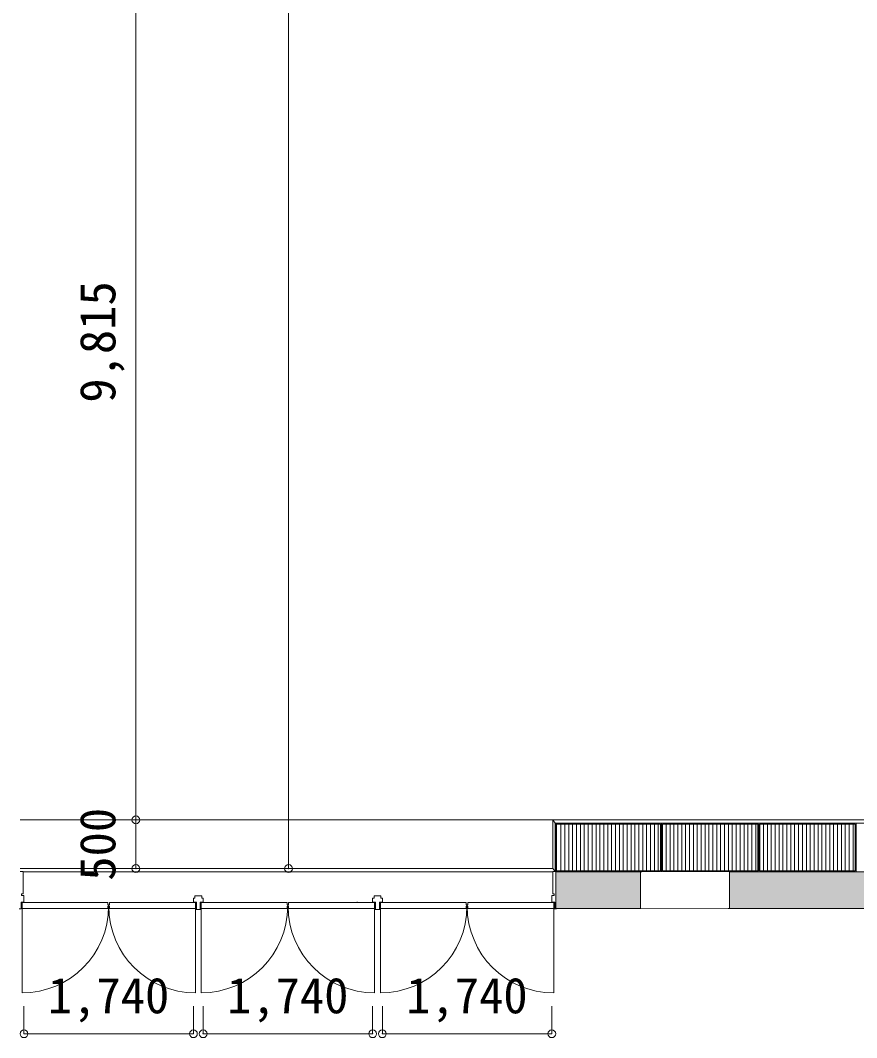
# Model space of a CAD drawing. Units: millimetres, scale not verified. Extents: x -41541 to 40812, y -111456 to -40681.
# Drawn here: x -32814 to -24225, y -91567 to -81124 of the extents above; entities that cross this region are included whole.
import ezdxf
from ezdxf.enums import TextEntityAlignment as Align

# ---------------------------------------------------------------- set-up
doc = ezdxf.new("R2010")
doc.units = ezdxf.units.MM
doc.header["$LTSCALE"] = 200
doc.header["$PDMODE"] = 32
doc.header["$PDSIZE"] = 80
for name, color, linetype, lineweight in [('0-1_躯体', 7, 'Continuous', 9), ('0-2_建具', 7, 'Continuous', 9), ('0-3_仕上', 4, 'Continuous', 5), ('0-6_寸法', 4, 'Continuous', 5)]:
    doc.layers.add(name, color=color, linetype=linetype, lineweight=lineweight)
doc.styles.add('ＭＳ ゴシック', font='')
doc.styles.get('ＭＳ ゴシック').set_extended_font_data('MS Gothic')

msp = doc.modelspace()

# ---------------------------------------------------------------- linework, layer by layer
at = {"layer": '0-1_躯体'}
for p, q in [((-3792.2, -89331.2), (-32816.1, -89331.2)), ((-27346.1, -89831.2), (-27346.1, -89331.2)), ((-27346.1, -89331.2), (-27321.1, -89366.2)), ((-27321.1, -89366.2), (-27321.1, -89861.2)), ((-27321.1, -89366.2), (-19230.1, -89366.2)), ((-32816.1, -89831.2), (-27346.1, -89831.2)), ((-32786.1, -89861.2), (-32816.1, -89861.2)), ((-32786.1, -89861.2), (-32786.1, -89866.2)), ((-27346.1, -89866.2), (-32786.1, -89866.2)), ((-27346.1, -89831.2), (-27321.1, -89861.2)), ((-27346.1, -89866.2), (-27346.1, -89861.2)), ((-27316.1, -89861.2), (-27346.1, -89861.2)), ((-27316.1, -89861.2), (-27316.1, -90241.2)), ((-19205.1, -89866.2), (-27316.1, -89866.2)), ((-27316.1, -90241.2), (-19205.1, -90241.2))]:
    msp.add_line(p, q, dxfattribs=at)
at = {"layer": '0-1_躯体', "color": 9}
msp.add_solid([(-19205.1, -89866.2), (-27316.1, -89866.2), (-19205.1, -90241.2), (-27316.1, -90241.2)], dxfattribs=at)
at = {"layer": '0-2_建具'}
for p, q in [((-32816.1, -89861.2), (-32786.1, -89861.2)), ((-27316.1, -89861.2), (-27346.1, -89861.2)), ((-27346.1, -90091.2), (-27346.1, -89861.2)), ((-27316.1, -90241.2), (-27316.1, -89861.2)), ((-26426.1, -89866.2), (-26426.1, -89891.2)), ((-26191.1, -89866.2), (-26426.1, -89866.2)), ((-26191.1, -89891.2), (-26426.1, -89891.2)), ((-26016.1, -89866.2), (-26191.1, -89866.2)), ((-26026.1, -89896.2), (-26026.1, -89936.2)), ((-26011.1, -89896.2), (-26026.1, -89896.2)), ((-25996.1, -89866.2), (-26011.1, -89866.2)), ((-26011.1, -89866.2), (-26011.1, -89896.2)), ((-25996.1, -89866.2), (-25966.1, -89866.2)), ((-25966.1, -89866.2), (-25966.1, -89896.2)), ((-25966.1, -89896.2), (-25951.1, -89896.2)), ((-25961.1, -89866.2), (-25786.1, -89866.2)), ((-25951.1, -89896.2), (-25951.1, -89936.2)), ((-25786.1, -89866.2), (-25551.1, -89866.2)), ((-25786.1, -89891.2), (-25551.1, -89891.2)), ((-25551.1, -89866.2), (-25551.1, -89891.2)), ((-25531.1, -89866.2), (-25546.1, -89866.2)), ((-25531.1, -89866.2), (-25531.1, -90241.2)), ((-26026.1, -89936.2), (-26011.1, -89936.2)), ((-26011.1, -89936.2), (-26011.1, -90171.2)), ((-25951.1, -89936.2), (-25966.1, -89936.2)), ((-25966.1, -90171.2), (-25966.1, -89936.2)), ((-32801.1, -90106.2), (-32801.1, -90091.2)), ((-32801.1, -90106.2), (-32776.1, -90106.2)), ((-32776.1, -90176.2), (-32776.1, -90106.2)), ((-31021.1, -90111.2), (-30951.1, -90111.2)), ((-31021.1, -90136.2), (-31021.1, -90111.2)), ((-30951.1, -90136.2), (-30951.1, -90111.2)), ((-29181.1, -90111.2), (-29111.1, -90111.2)), ((-29181.1, -90136.2), (-29181.1, -90111.2)), ((-29111.1, -90136.2), (-29111.1, -90111.2)), ((-27331.1, -90106.2), (-27356.1, -90106.2)), ((-27356.1, -90176.2), (-27356.1, -90106.2)), ((-27331.1, -90091.2), (-27346.1, -90091.2)), ((-27331.1, -90106.2), (-27331.1, -90091.2)), ((-32806.1, -90176.2), (-32776.1, -90176.2)), ((-32806.1, -90241.1), (-32806.1, -90176.2)), ((-32796.1, -90181.2), (-31913.6, -90181.2)), ((-31913.6, -90203.7), (-31913.6, -90181.2)), ((-31913.6, -90203.7), (-31907.6, -90203.7)), ((-31913.6, -90218.7), (-31907.6, -90218.7)), ((-31913.6, -90241.2), (-31913.6, -90218.7)), ((-31907.6, -90218.7), (-31907.6, -90203.7)), ((-31904.6, -90218.7), (-31904.6, -90203.7)), ((-31898.6, -90203.7), (-31904.6, -90203.7)), ((-31898.6, -90218.7), (-31904.6, -90218.7)), ((-31898.6, -90203.7), (-31898.6, -90181.2)), ((-31016.1, -90181.2), (-31898.6, -90181.2)), ((-31898.6, -90241.2), (-31898.6, -90218.7)), ((-31036.1, -90136.2), (-31021.1, -90136.2)), ((-31036.1, -90176.2), (-31036.1, -90136.2)), ((-31036.1, -90176.2), (-31006.1, -90176.2)), ((-31006.1, -90241.2), (-31006.1, -90176.2)), ((-30966.1, -90176.2), (-30936.1, -90176.2)), ((-30966.1, -90241.2), (-30966.1, -90176.2)), ((-30956.1, -90181.2), (-30073.6, -90181.2)), ((-30951.1, -90136.2), (-30936.1, -90136.2)), ((-30936.1, -90176.2), (-30936.1, -90136.2)), ((-30073.6, -90203.7), (-30073.6, -90181.2)), ((-30073.6, -90203.7), (-30067.6, -90203.7)), ((-30073.6, -90218.7), (-30067.6, -90218.7)), ((-30073.6, -90241.2), (-30073.6, -90218.7)), ((-30067.6, -90218.7), (-30067.6, -90203.7)), ((-30064.6, -90218.7), (-30064.6, -90203.7)), ((-30058.6, -90203.7), (-30064.6, -90203.7)), ((-30058.6, -90218.7), (-30064.6, -90218.7)), ((-30058.6, -90203.7), (-30058.6, -90181.2)), ((-29176.1, -90181.2), (-30058.6, -90181.2)), ((-30058.6, -90241.2), (-30058.6, -90218.7)), ((-29196.1, -90136.2), (-29181.1, -90136.2)), ((-29196.1, -90176.2), (-29196.1, -90136.2)), ((-29196.1, -90176.2), (-29166.1, -90176.2)), ((-29166.1, -90241.2), (-29166.1, -90176.2)), ((-29126.1, -90176.2), (-29096.1, -90176.2)), ((-29126.1, -90241.2), (-29126.1, -90176.2)), ((-29116.1, -90181.2), (-28233.6, -90181.2)), ((-29111.1, -90136.2), (-29096.1, -90136.2)), ((-29096.1, -90176.2), (-29096.1, -90136.2)), ((-28233.6, -90203.7), (-28233.6, -90181.2)), ((-28233.6, -90203.7), (-28227.6, -90203.7)), ((-28233.6, -90218.7), (-28227.6, -90218.7)), ((-28233.6, -90241.2), (-28233.6, -90218.7)), ((-28227.6, -90218.7), (-28227.6, -90203.7)), ((-28224.6, -90218.7), (-28224.6, -90203.7)), ((-28218.6, -90203.7), (-28224.6, -90203.7)), ((-28218.6, -90218.7), (-28224.6, -90218.7)), ((-28218.6, -90203.7), (-28218.6, -90181.2)), ((-27336.1, -90181.2), (-28218.6, -90181.2)), ((-28218.6, -90241.2), (-28218.6, -90218.7)), ((-27326.1, -90176.2), (-27356.1, -90176.2)), ((-27326.1, -90241.2), (-27326.1, -90176.2)), ((-26191.1, -90216.2), (-26426.1, -90216.2)), ((-26426.1, -90241.2), (-26426.1, -90216.2)), ((-26011.1, -90211.2), (-26026.1, -90211.2)), ((-26011.1, -90241.2), (-26011.1, -90211.2)), ((-25966.1, -90211.2), (-25951.1, -90211.2)), ((-25966.1, -90241.2), (-25966.1, -90211.2)), ((-25786.1, -90216.2), (-25551.1, -90216.2)), ((-25551.1, -90241.2), (-25551.1, -90216.2)), ((-32826.1, -90246.2), (-32803.6, -90246.2)), ((-32803.6, -90246.2), (-32806.1, -90241.1)), ((-31913.6, -90241.2), (-32796.1, -90241.2)), ((-31898.6, -90241.2), (-31016.1, -90241.2)), ((-31006.1, -90241.2), (-31011, -90251.2)), ((-30996.1, -90251.2), (-31011, -90251.2)), ((-31004.1, -90251.2), (-30961.2, -90251.2)), ((-30966.1, -90241.2), (-30961.2, -90251.2)), ((-30073.6, -90241.2), (-30956.1, -90241.2)), ((-30074, -90241.2), (-29176.1, -90241.2)), ((-29166.1, -90241.2), (-29171, -90251.2)), ((-29156.1, -90251.2), (-29171, -90251.2)), ((-29164.1, -90251.2), (-29121.2, -90251.2)), ((-29126.1, -90241.2), (-29121.2, -90251.2)), ((-28233.6, -90241.2), (-29116.1, -90241.2)), ((-28218.6, -90241.2), (-27336.1, -90241.2)), ((-27328.7, -90246.2), (-27326.1, -90241.2)), ((-27306.1, -90246.2), (-27328.7, -90246.2)), ((-27306.1, -90241.2), (-27316.1, -90241.2)), ((-27306.1, -90246.2), (-27306.1, -90241.2)), ((-26191.1, -90241.2), (-26426.1, -90241.2)), ((-26016.1, -90241.2), (-26191.1, -90241.2)), ((-25966.1, -90241.2), (-26011.1, -90241.2)), ((-25996.1, -90241.2), (-25966.1, -90241.2)), ((-25961.1, -90241.2), (-25786.1, -90241.2)), ((-25786.1, -90241.2), (-25551.1, -90241.2))]:
    msp.add_line(p, q, dxfattribs=at)
at = {"layer": '0-2_建具', "color": 4, "lineweight": 5}
for p, q in [((-32796.1, -91107.2), (-32796.1, -90181.2)), ((-31016.1, -91107.2), (-31016.1, -90181.2)), ((-30956.1, -91107.2), (-30956.1, -90181.2)), ((-29176.1, -91107.2), (-29176.1, -90181.2)), ((-29116.1, -91107.2), (-29116.1, -90181.2)), ((-27336.1, -91107.2), (-27336.1, -90181.2))]:
    msp.add_line(p, q, dxfattribs=at)
at = {"layer": '0-2_建具'}
for points in [[(-32801.1, -90091.2), (-32786.1, -90091.2), (-32786.1, -89861.2)], [(-26431.1, -89866.2), (-26431.1, -89896.2), (-26416.1, -89896.2), (-26416.1, -89936.2), (-26446.1, -89936.2)], [(-26446.1, -89866.2), (-26446.1, -90241.2), (-26431.1, -90241.2)], [(-26016.1, -89866.2), (-26016.1, -89891.2), (-26191.1, -89891.2)], [(-25961.1, -89866.2), (-25961.1, -89891.2), (-25786.1, -89891.2)], [(-25546.1, -89866.2), (-25546.1, -89896.2), (-25561.1, -89896.2), (-25561.1, -89936.2), (-25531.1, -89936.2)], [(-26431.1, -90241.2), (-26431.1, -90211.2), (-26416.1, -90211.2), (-26416.1, -90171.2), (-26446.1, -90171.2)], [(-26016.1, -90241.2), (-26016.1, -90216.2), (-26191.1, -90216.2)], [(-26026.1, -90211.2), (-26026.1, -90171.2), (-26011.1, -90171.2)], [(-25951.1, -90211.2), (-25951.1, -90171.2), (-25966.1, -90171.2)], [(-25961.1, -90241.2), (-25961.1, -90216.2), (-25786.1, -90216.2)], [(-25546.1, -90241.2), (-25546.1, -90211.2), (-25561.1, -90211.2), (-25561.1, -90171.2), (-25531.1, -90171.2)]]:
    msp.add_lwpolyline(points, dxfattribs=at)
at = {"layer": '0-2_建具', "color": 4, "lineweight": 5}
for centre, start, end in [((-32796.1, -90218.7), 270, 0), ((-31016.1, -90218.7), 180, 270), ((-30956.1, -90218.7), 270, 0), ((-29176.1, -90218.7), 180, 270), ((-29116.1, -90218.7), 270, 0), ((-27336.1, -90218.7), 180, 270)]:
    msp.add_arc(centre, 888.5, start, end, dxfattribs=at)
at = {"layer": '0-3_仕上', "color": 7, "lineweight": 9}
for p, q in [((-27230.1, -89366.2), (-27316.1, -89366.2)), ((-27316.1, -89866.2), (-27316.1, -89366.2)), ((-26239.6, -89376.2), (-27306.1, -89376.2)), ((-26239.6, -89856.2), (-26239.6, -89376.2)), ((-26220.1, -89856.2), (-26220.1, -89376.2)), ((-25239.6, -89376.2), (-26220.1, -89376.2)), ((-25239.6, -89856.2), (-25239.6, -89376.2)), ((-25220.1, -89856.2), (-25220.1, -89376.2)), ((-24239.6, -89376.2), (-25220.1, -89376.2)), ((-24239.6, -89856.2), (-24239.6, -89376.2)), ((-27230.1, -89866.2), (-27316.1, -89866.2)), ((-26230.1, -89866.2), (-27230.1, -89866.2)), ((-25239.6, -89856.2), (-26220.1, -89856.2)), ((-24239.6, -89856.2), (-25220.1, -89856.2))]:
    msp.add_line(p, q, dxfattribs=at)
at = {"layer": '0-3_仕上'}
for p, q in [((-27261.9, -89856.2), (-27261.9, -89376.2)), ((-27221.9, -89856.2), (-27221.9, -89376.2)), ((-27181.9, -89856.2), (-27181.9, -89376.2)), ((-27141.9, -89856.2), (-27141.9, -89376.2)), ((-27101.9, -89856.2), (-27101.9, -89376.2)), ((-27061.9, -89856.2), (-27061.9, -89376.2)), ((-27021.9, -89856.2), (-27021.9, -89376.2)), ((-26981.9, -89856.2), (-26981.9, -89376.2)), ((-26941.9, -89856.2), (-26941.9, -89376.2)), ((-26901.9, -89856.2), (-26901.9, -89376.2)), ((-26861.9, -89856.2), (-26861.9, -89376.2)), ((-26821.9, -89856.2), (-26821.9, -89376.2)), ((-26781.9, -89856.2), (-26781.9, -89376.2)), ((-26741.9, -89856.2), (-26741.9, -89376.2)), ((-26701.9, -89856.2), (-26701.9, -89376.2)), ((-26661.9, -89856.2), (-26661.9, -89376.2)), ((-26621.9, -89856.2), (-26621.9, -89376.2)), ((-26581.9, -89856.2), (-26581.9, -89376.2)), ((-26541.9, -89856.2), (-26541.9, -89376.2)), ((-26501.9, -89856.2), (-26501.9, -89376.2)), ((-26461.9, -89856.2), (-26461.9, -89376.2)), ((-26421.9, -89856.2), (-26421.9, -89376.2)), ((-26381.9, -89856.2), (-26381.9, -89376.2)), ((-26341.9, -89856.2), (-26341.9, -89376.2)), ((-26301.9, -89856.2), (-26301.9, -89376.2)), ((-26261.9, -89856.2), (-26261.9, -89376.2)), ((-26181.9, -89856.2), (-26181.9, -89376.2)), ((-26141.9, -89856.2), (-26141.9, -89376.2)), ((-26101.9, -89856.2), (-26101.9, -89376.2)), ((-26061.9, -89856.2), (-26061.9, -89376.2)), ((-26021.9, -89856.2), (-26021.9, -89376.2)), ((-25981.9, -89856.2), (-25981.9, -89376.2)), ((-25941.9, -89856.2), (-25941.9, -89376.2)), ((-25901.9, -89856.2), (-25901.9, -89376.2)), ((-25861.9, -89856.2), (-25861.9, -89376.2)), ((-25821.9, -89856.2), (-25821.9, -89376.2)), ((-25781.9, -89856.2), (-25781.9, -89376.2)), ((-25741.9, -89856.2), (-25741.9, -89376.2)), ((-25701.9, -89856.2), (-25701.9, -89376.2)), ((-25661.9, -89856.2), (-25661.9, -89376.2)), ((-25621.9, -89856.2), (-25621.9, -89376.2)), ((-25581.9, -89856.2), (-25581.9, -89376.2)), ((-25541.9, -89856.2), (-25541.9, -89376.2)), ((-25501.9, -89856.2), (-25501.9, -89376.2)), ((-25461.9, -89856.2), (-25461.9, -89376.2)), ((-25421.9, -89856.2), (-25421.9, -89376.2)), ((-25381.9, -89856.2), (-25381.9, -89376.2)), ((-25341.9, -89856.2), (-25341.9, -89376.2)), ((-25301.9, -89856.2), (-25301.9, -89376.2)), ((-25261.9, -89856.2), (-25261.9, -89376.2)), ((-25181.9, -89856.2), (-25181.9, -89376.2)), ((-25141.9, -89856.2), (-25141.9, -89376.2)), ((-25101.9, -89856.2), (-25101.9, -89376.2)), ((-25061.9, -89856.2), (-25061.9, -89376.2)), ((-25021.9, -89856.2), (-25021.9, -89376.2)), ((-24981.9, -89856.2), (-24981.9, -89376.2)), ((-24941.9, -89856.2), (-24941.9, -89376.2)), ((-24901.9, -89856.2), (-24901.9, -89376.2)), ((-24861.9, -89856.2), (-24861.9, -89376.2)), ((-24821.9, -89856.2), (-24821.9, -89376.2)), ((-24781.9, -89856.2), (-24781.9, -89376.2)), ((-24741.9, -89856.2), (-24741.9, -89376.2)), ((-24701.9, -89856.2), (-24701.9, -89376.2)), ((-24661.9, -89856.2), (-24661.9, -89376.2)), ((-24621.9, -89856.2), (-24621.9, -89376.2)), ((-24581.9, -89856.2), (-24581.9, -89376.2)), ((-24541.9, -89856.2), (-24541.9, -89376.2)), ((-24501.9, -89856.2), (-24501.9, -89376.2)), ((-24461.9, -89856.2), (-24461.9, -89376.2)), ((-24421.9, -89856.2), (-24421.9, -89376.2)), ((-24381.9, -89856.2), (-24381.9, -89376.2)), ((-24341.9, -89856.2), (-24341.9, -89376.2)), ((-24301.9, -89856.2), (-24301.9, -89376.2)), ((-24261.9, -89856.2), (-24261.9, -89376.2))]:
    msp.add_line(p, q, dxfattribs=at)
at = {"layer": '0-3_仕上', "color": 7, "lineweight": 9}
for points in [[(-26239.6, -89856.2), (-27306.1, -89856.2), (-27306.1, -89376.2)], [(-26230.1, -89866.2), (-26230.1, -89366.2), (-27230.1, -89366.2)], [(-25230.1, -89866.2), (-25230.1, -89366.2), (-26230.1, -89366.2)], [(-25230.1, -89866.2), (-26230.1, -89866.2), (-26230.1, -89366.2)], [(-24230.1, -89866.2), (-24230.1, -89366.2), (-25230.1, -89366.2)], [(-24230.1, -89866.2), (-25230.1, -89866.2), (-25230.1, -89366.2)], [(-23230.1, -89866.2), (-23230.1, -89366.2), (-24230.1, -89366.2)], [(-23230.1, -89866.2), (-24230.1, -89866.2), (-24230.1, -89366.2)]]:
    msp.add_lwpolyline(points, dxfattribs=at)
at = {"layer": '0-6_寸法'}
for p, q in [((-30059.3, -51201.2), (-30059.3, -89831.2)), ((-31627.3, -89331.2), (-31627.3, -79516.2)), ((-31627.3, -89331.2), (-32154.6, -89331.2)), ((-31627.3, -89831.2), (-31627.3, -89331.2)), ((-31627.3, -89831.2), (-32154.6, -89831.2)), ((-30059.3, -89831.2), (-31628.1, -89831.2)), ((-29350.7, -90176.2), (-29359, -90176.2)), ((-32776.1, -91527.1), (-32776.1, -91242.5)), ((-31036.1, -91527.1), (-31036.1, -91242.5)), ((-30936.1, -91527.1), (-30936.1, -91242.5)), ((-29196.1, -91527.1), (-29196.1, -91242.5)), ((-29096.1, -91527.1), (-29096.1, -91242.5)), ((-27356.1, -91527.1), (-27356.1, -91242.5)), ((-31036.1, -91527.1), (-32776.1, -91527.1)), ((-29196.1, -91527.1), (-30936.1, -91527.1)), ((-27356.1, -91527.1), (-29096.1, -91527.1))]:
    msp.add_line(p, q, dxfattribs=at)
for p in [(-31627.3, -89331.2), (-31627.3, -89831.2), (-30059.3, -89831.2), (-32776.1, -91527.1), (-31036.1, -91527.1), (-30936.1, -91527.1), (-29196.1, -91527.1), (-29096.1, -91527.1), (-27356.1, -91527.1)]:
    msp.add_point(p, dxfattribs=at)

# ---------------------------------------------------------------- texts
at = {"layer": '0-6_寸法', "style": 'ＭＳ ゴシック'}
for s, p in [('9,815', (-31727.3, -85048.7)), ('500', (-31727.3, -89956.2))]:
    msp.add_text(s, height=366.6, rotation=90, dxfattribs=at).set_placement(p, align=Align.BOTTOM_LEFT)
for p in [(-32531.1, -91427.1), (-30691.1, -91427.1), (-28851.1, -91427.1)]:
    msp.add_text('1,740', height=366.6, dxfattribs=at).set_placement(p, align=Align.BOTTOM_LEFT)

# ---------------------------------------------------------------- next in the draw order: wipeouts: each hides what was drawn before it
msp.add_wipeout([(-26446.1, -89866.2), (-26446.1, -90241.2), (-25531.1, -90241.2), (-25531.1, -89866.2)])

# ---------------------------------------------------------------- next in the draw order: wipeouts: each hides what was drawn before it
msp.add_wipeout([(-26446.1, -89866.2), (-26446.1, -90241.2), (-25531.1, -90241.2), (-25531.1, -89866.2)])

# ---------------------------------------------------------------- next in the draw order: linework, layer by layer
at = {"layer": '0-1_躯体'}
for p, q in [((-26446.1, -90241.2), (-26446.1, -89866.2)), ((-25531.1, -89866.2), (-25531.1, -90241.2))]:
    msp.add_line(p, q, dxfattribs=at)
at = {"layer": '0-2_建具'}
for p, q in [((-26446.1, -89866.2), (-26446.1, -90241.2)), ((-26446.1, -89866.2), (-26431.1, -89866.2)), ((-25531.1, -89866.2), (-25531.1, -90241.2)), ((-25531.1, -90241.2), (-25546.1, -90241.2))]:
    msp.add_line(p, q, dxfattribs=at)

doc.saveas('drawing.dxf')
